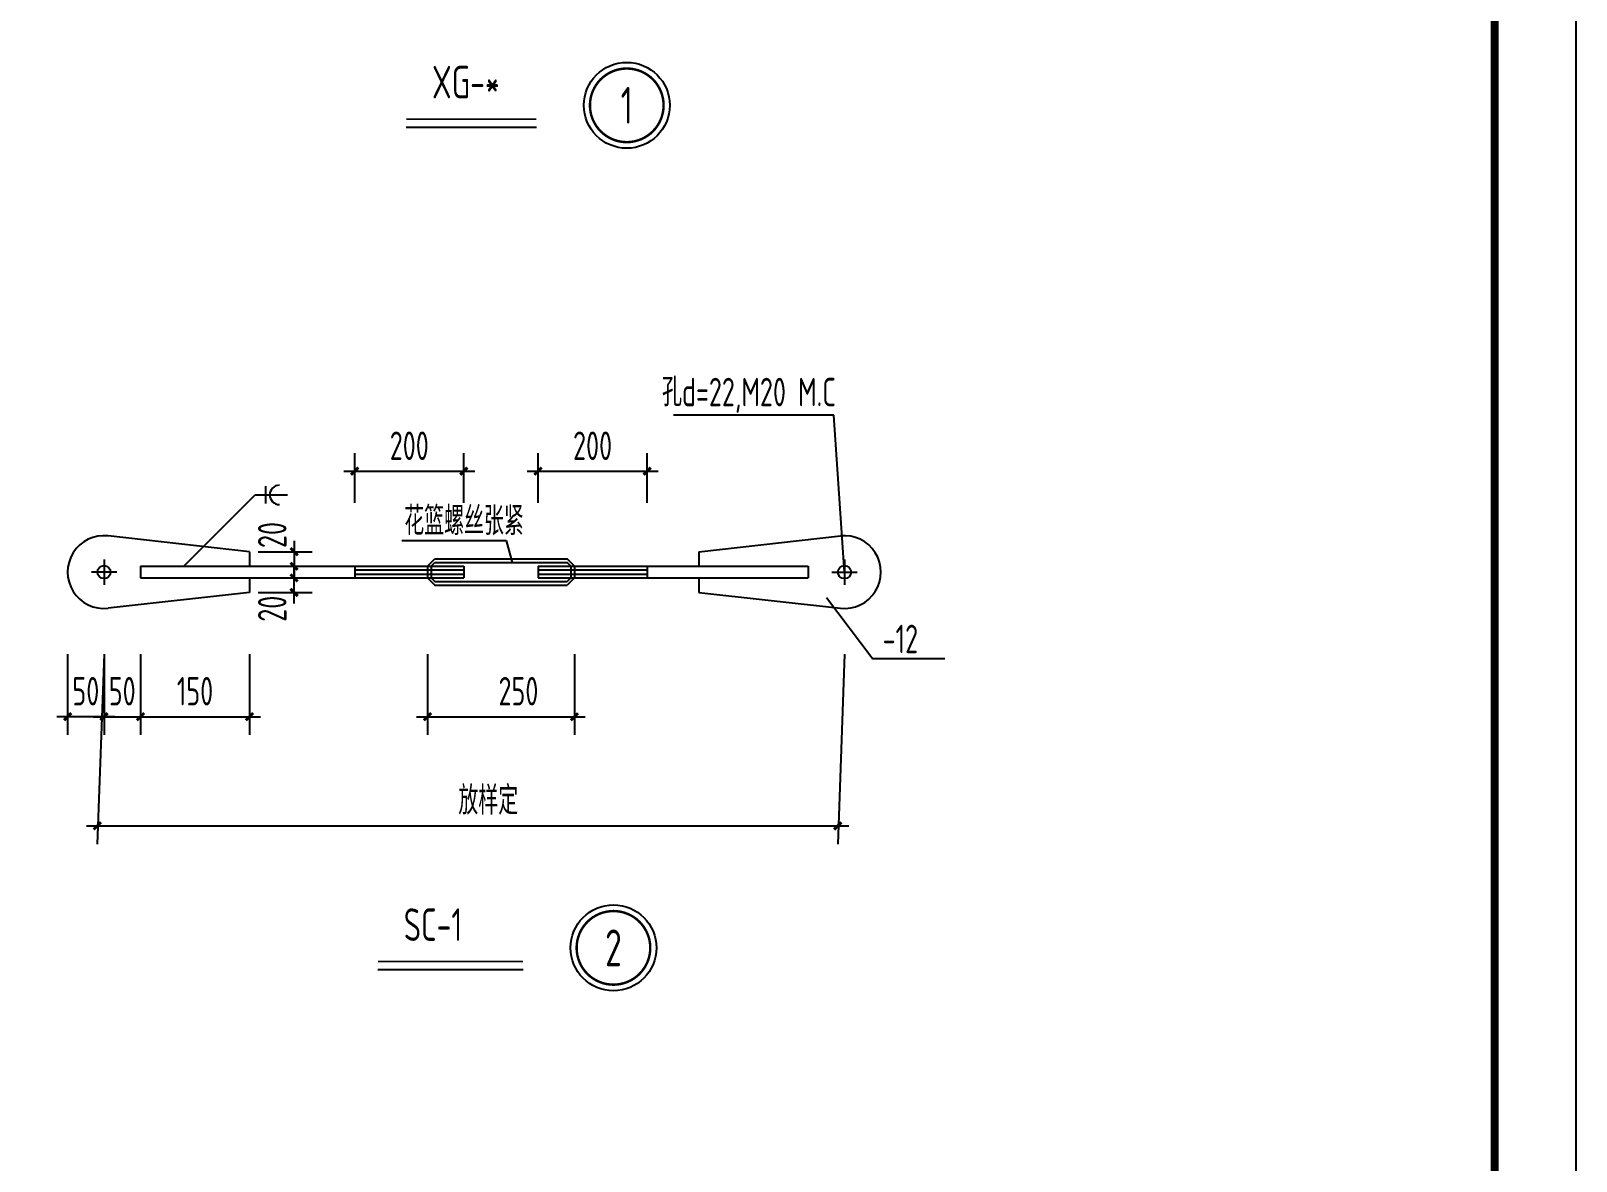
# Model space of a CAD drawing. Extents: x 899043 to 2598688, y -137197 to 211789.
# Drawn here: x 1465537 to 1494010, y 119539 to 140370 of the extents above; entities that cross this region are included whole.
import ezdxf
from ezdxf.enums import TextEntityAlignment as Align

# ---------------------------------------------------------------- set-up
doc = ezdxf.new("R2010")
doc.units = 0
doc.header["$LTSCALE"] = 1500
doc.header["$MEASUREMENT"] = 0
for name, color, linetype in [('00-tk', 151, 'Continuous'), ('DIM', 3, 'Continuous'), ('DOTE', 1, 'Continuous'), ('NUM', 7, 'Continuous'), ('PUB_DIM', 3, 'Continuous'), ('TEXT', 7, 'Continuous'), ('THIN', 7, 'Continuous'), ('钢板', 4, 'Continuous')]:
    doc.layers.add(name, color=color, linetype=linetype)
doc.layers.add('钢板标注', color=9, linetype='Continuous', lineweight=18)
doc.styles.add('TSSD_Dimension', font='Tssdeng.shx', dxfattribs={"width": 0.7, "bigfont": 'hztxt.shx'})
doc.styles.add('TSSD_Num', font='tssdeng.shx', dxfattribs={"width": 0.7, "bigfont": 'hztxt.shx'})

# ---------------------------------------------------------------- blocks, each defined once
blk = doc.blocks.new('A$C16496DF1')
at = {"layer": '00-tk', "linetype": 'Continuous'}
blk.add_line((178350, 126150), (0, 126150), dxfattribs=at)
at = {"layer": '00-tk', "const_width": 150}
blk.add_lwpolyline([(3750, 124650), (176850, 124650), (176850, 1500), (3750, 1500)], close=True, dxfattribs=at)
blk = doc.blocks.new('ts_idx2')
at = {"color": 0, "linetype": 'ByBlock', "lineweight": -2, "const_width": 0.0333}
blk.add_lwpolyline([(-0.5, 0, 1), (0.5, 0, 1)], format="xyb", close=True, dxfattribs=at)
at = {"color": 0, "linetype": 'ByBlock', "lineweight": -2}
blk.add_circle((0, 0), 0.583, dxfattribs=at)
at = {"color": 0, "linetype": 'ByBlock', "lineweight": -2, "style": 'TSSD_Num', "width": 0.7}
blk.add_attdef('A', text='', height=0.5, dxfattribs=at).set_placement((0, 0), align=Align.MIDDLE_CENTER)
blk = doc.blocks.new('_ArchTick')
at = {"color": 0, "linetype": 'ByBlock', "const_width": 0.4}
blk.add_lwpolyline([(-0.5, -0.5), (0.5, 0.5)], dxfattribs=at)

msp = doc.modelspace()

# ---------------------------------------------------------------- linework, layer by layer
at = {"layer": 'DIM'}
for p, q in [((1480333.4, 133290.4), (1477376.8, 133290.4)), ((1480529.2, 130395.9), (1480333.4, 133290.4)), ((1469858.8, 131979.6), (1469858.8, 131657.7)), ((1468353.7, 130503.2), (1469667.1, 131818.6)), ((1469667.1, 131818.6), (1470262.7, 131818.6)), ((1472374.9, 130978.6), (1474295.9, 130978.6)), ((1474295.9, 130978.6), (1474406.8, 130573.8)), ((1468353.7, 130503.2), (1468585.4, 130735.2)), ((1480195.3, 129927.9), (1481050.8, 128796.1)), ((1482377.2, 128796.1), (1481050.8, 128796.1)), ((1466559.5, 125717.6), (1480606.6, 125717.6))]:
    msp.add_line(p, q, dxfattribs=at)
msp.add_arc((1470116.7, 131818.6), 179, 90, 270, dxfattribs=at)
at = {"layer": 'DOTE'}
for p, q in [((1466884.5, 130628.8), (1466884.5, 130162.9)), ((1480529.2, 130628.8), (1480529.2, 130162.9)), ((1467117.4, 130395.9), (1466651.5, 130395.9)), ((1480296.3, 130395.9), (1480762.2, 130395.9))]:
    msp.add_line(p, q, dxfattribs=at)
at = {"layer": 'NUM', "const_width": 30.3}
for points in [[(1474850.6, 138744.4), (1472453.5, 138744.4)], [(1474605, 123215.4), (1471932.8, 123215.4)]]:
    msp.add_lwpolyline(points, dxfattribs=at)
at = {"layer": 'NUM'}
for points in [[(1474850.6, 138592), (1472453.5, 138592)], [(1474605, 123063), (1471932.8, 123063)]]:
    msp.add_lwpolyline(points, dxfattribs=at)
at = {"layer": 'PUB_DIM'}
for p, q in [((1471503.3, 131669.8), (1471503.3, 132590.1)), ((1473514.7, 131669.8), (1473514.7, 132590.1)), ((1474881.2, 131669.8), (1474881.2, 132590.1)), ((1476892.7, 131669.8), (1476892.7, 132590.1)), ((1471302.1, 132254.9), (1473715.9, 132254.9)), ((1474680.1, 132254.9), (1477093.8, 132254.9)), ((1469723.9, 130771.4), (1470722, 130771.4)), ((1470386.8, 130972.5), (1470386.8, 130302)), ((1469723.9, 130503.2), (1470722, 130503.2)), ((1470386.8, 129819.3), (1470386.8, 130489.8)), ((1469723.9, 130288.6), (1470722, 130288.6)), ((1469723.9, 130020.4), (1470722, 130020.4)), ((1466214, 128885.2), (1466214, 127395.2)), ((1466884.5, 128885.2), (1466760.7, 125382.4)), ((1466884.5, 128885.2), (1466884.5, 127395.2)), ((1466884.5, 128885.2), (1466884.5, 127395.2)), ((1467554.9, 128885.2), (1467554.9, 127395.2)), ((1467554.9, 128885.2), (1467554.9, 127395.2)), ((1469566.4, 128885.2), (1469566.4, 127395.2)), ((1472844.2, 128885.2), (1472844.2, 127395.2)), ((1475551.7, 128885.2), (1475551.7, 127395.2)), ((1480529.2, 128885.2), (1480405.4, 125382.4)), ((1467085.6, 127730.4), (1466012.8, 127730.4)), ((1466683.3, 127730.4), (1467756.1, 127730.4)), ((1467353.8, 127730.4), (1469767.5, 127730.4)), ((1472643.1, 127730.4), (1475752.8, 127730.4))]:
    msp.add_line(p, q, dxfattribs=at)
at = {"layer": '钢板', "color": 4}
for p, q in [((1469566.4, 130771.4), (1466958.8, 131062.2)), ((1477847.3, 130771.4), (1480454.9, 131062.2)), ((1469566.4, 130771.4), (1469566.4, 130503.2)), ((1477847.3, 130771.4), (1477847.3, 130503.2)), ((1467554.9, 130503.2), (1467554.9, 130288.6)), ((1467554.9, 130503.2), (1473514.7, 130503.2)), ((1471503.3, 130503.2), (1471503.3, 130288.6)), ((1471503.3, 130436.1), (1473514.7, 130436.1)), ((1472844.2, 130503.2), (1472978.3, 130637.3)), ((1472844.2, 130503.2), (1472844.2, 130288.6)), ((1472911.3, 130503.2), (1472978.3, 130570.2)), ((1472911.3, 130503.2), (1472911.3, 130288.6)), ((1472978.3, 130637.3), (1475417.6, 130637.3)), ((1472978.3, 130570.2), (1475417.6, 130570.2)), ((1473514.7, 130503.2), (1473514.7, 130288.6)), ((1474881.2, 130503.2), (1474881.2, 130288.6)), ((1474881.2, 130503.2), (1479858.7, 130503.2)), ((1474881.2, 130436.1), (1476892.7, 130436.1)), ((1475551.7, 130503.2), (1475417.6, 130637.3)), ((1475484.7, 130503.2), (1475417.6, 130570.2)), ((1475484.7, 130503.2), (1475484.7, 130288.6)), ((1475551.7, 130503.2), (1475551.7, 130288.6)), ((1476892.7, 130503.2), (1476892.7, 130288.6)), ((1479858.7, 130503.2), (1479858.7, 130288.6)), ((1467554.9, 130288.6), (1473514.7, 130288.6)), ((1469566.4, 130288.6), (1469566.4, 130020.4)), ((1471503.3, 130355.7), (1473514.7, 130355.7)), ((1472844.2, 130288.6), (1472978.3, 130154.5)), ((1472911.3, 130288.6), (1472978.3, 130221.6)), ((1472978.3, 130221.6), (1475417.6, 130221.6)), ((1472978.3, 130154.5), (1475417.6, 130154.5)), ((1474881.2, 130355.7), (1476892.7, 130355.7)), ((1474881.2, 130288.6), (1479858.7, 130288.6)), ((1475484.7, 130288.6), (1475417.6, 130221.6)), ((1475551.7, 130288.6), (1475417.6, 130154.5)), ((1477847.3, 130288.6), (1477847.3, 130020.4)), ((1469566.4, 130020.4), (1466958.8, 129729.5)), ((1477847.3, 130020.4), (1480454.9, 129729.5))]:
    msp.add_line(p, q, dxfattribs=at)
for centre in [(1466884.5, 130395.9), (1480529.2, 130395.9)]:
    msp.add_circle(centre, 120.7, dxfattribs=at)
for centre, start, end in [((1466884.5, 130395.9), 83.63493, 276.36507), ((1480529.2, 130395.9), 263.63493, 96.36507)]:
    msp.add_arc(centre, 670.5, start, end, dxfattribs=at)

# ---------------------------------------------------------------- block references
at = {"layer": 'PUB_DIM'}
for p, xscale, yscale, zscale, rotation in [((1471503.3, 132254.9), 134.096680058632, 134.0966800585156, 134.0966800585447, 180), ((1474881.2, 132254.9), 134.096680058632, 134.0966800585156, 134.0966800585447, 180), ((1470386.8, 130771.4), 134.0966800589231, 134.0966800589231, 134.0966800589113, 90), ((1470386.8, 130503.2), 134.0966800589231, 134.0966800589231, 134.0966800589113, 270), ((1470386.8, 130288.6), 134.0966800589231, 134.0966800589231, 134.0966800589113, 90), ((1470386.8, 130020.4), 134.0966800589231, 134.0966800589231, 134.0966800589113, 270), ((1466214, 127730.4), 134.096680058632, 134.0966800585156, 134.0966800585447, 180), ((1466884.5, 127730.4), 134.096680058632, 134.0966800585156, 134.0966800585447, 180), ((1467554.9, 127730.4), 134.096680058632, 134.0966800585156, 134.0966800585447, 180), ((1472844.2, 127730.4), 134.096680058632, 134.0966800585156, 134.0966800585447, 180), ((1466760.7, 125717.6), 134.096680058632, 134.0966800585156, 134.0966800585447, 180)]:
    msp.add_blockref('_ArchTick', p, dxfattribs=dict(at, xscale=xscale, yscale=yscale, zscale=zscale, rotation=rotation))
at = {"layer": 'PUB_DIM', "xscale": 134.096680058632, "yscale": 134.0966800585156, "zscale": 134.0966800585447}
for p in [(1473514.7, 132254.9), (1476892.7, 132254.9), (1466884.5, 127730.4), (1467554.9, 127730.4), (1469566.4, 127730.4), (1475551.7, 127730.4), (1480405.4, 125717.6)]:
    msp.add_blockref('_ArchTick', p, dxfattribs=at)
at = {"layer": 'THIN'}
ref = msp.add_blockref('ts_idx2', (1476517, 138998.6), dxfattribs=dict(at, xscale=1357.250958379358, yscale=1357.250958379358, zscale=1357.250958379358))
ref.add_attrib('1', '1', dxfattribs={"height": 678.6, "style": 'TSSD_Num', "width": 0.7}).set_placement((1476517, 138998.6), align=Align.MIDDLE_CENTER)
ref = msp.add_blockref('ts_idx2', (1476271.4, 123469.6), dxfattribs=dict(at, xscale=1357.250958379358, yscale=1357.250958379358, zscale=1357.250958379358))
ref.add_attrib('1', '2', dxfattribs={"height": 678.6, "style": 'TSSD_Num', "width": 0.7}).set_placement((1476271.4, 123469.6), align=Align.MIDDLE_CENTER)
at = {"layer": '钢板标注', "color": 2, "linetype": 'ByBlock', "rotation": 270}
msp.add_blockref('A$C16496DF1', (1367860, 182335.4), dxfattribs=at)

# ---------------------------------------------------------------- texts
at = {"layer": 'DIM', "color": 7, "style": 'TSSD_Dimension', "width": 0.7}
for s, p in [('孔d=22,M20 M.C', (1477166.4, 133451.7)), ('花篮螺丝张紧', (1472415.6, 131077)), ('-12', (1481231.7, 128900.8))]:
    msp.add_text(s, height=525, dxfattribs=at).set_placement(p)
at = {"layer": 'PUB_DIM', "color": 7, "linetype": 'ByBlock', "style": 'TSSD_Dimension', "width": 0.7}
msp.add_text('放样定', height=525, dxfattribs=at).set_placement((1473413.3, 125924.5))
at = {"layer": 'PUB_DIM', "color": 7, "char_height": 525, "attachment_point": 5, "style": 'TSSD_Dimension'}
for s, insert in [('200', (1472509, 132724.2)), ('200', (1475886.9, 132724.2)), ('50', (1466549.2, 128199.8)), ('50', (1467219.7, 128199.8)), ('150', (1468560.7, 128199.8)), ('250', (1474520.4, 128199.8))]:
    msp.add_mtext(s, dxfattribs=dict(at, insert=insert))
at = {"layer": 'PUB_DIM', "color": 7, "char_height": 525, "attachment_point": 5, "rotation": 90, "style": 'TSSD_Dimension'}
for insert in [(1469984.5, 131078.5), (1469984.5, 129720)]:
    msp.add_mtext('20', dxfattribs=dict(at, insert=insert))
at = {"layer": 'TEXT', "color": 7, "style": 'TSSD_Dimension', "width": 0.7}
for s, p in [('XG-*', (1472929, 139126.6)), ('SC-1', (1472408.3, 123597.6))]:
    msp.add_text(s, height=600, dxfattribs=at).set_placement(p)

doc.saveas('drawing.dxf')
